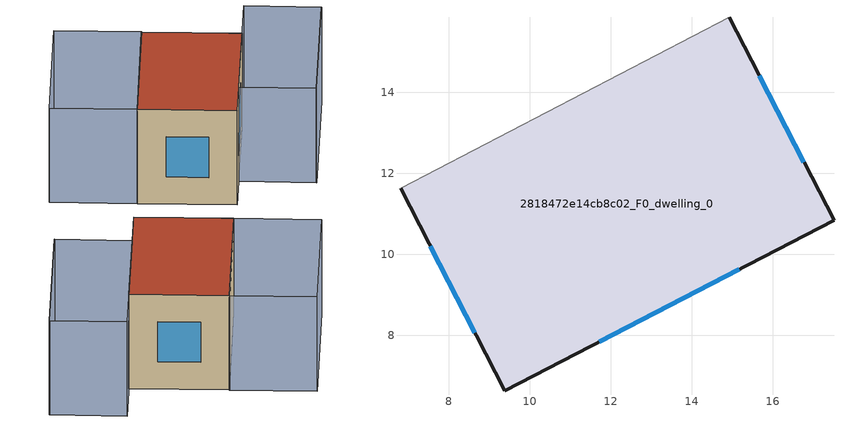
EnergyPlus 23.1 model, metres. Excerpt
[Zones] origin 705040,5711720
2818472e14cb8c02_F0_dwelling_0
 floor ground (EU_floor_Construction): 14.92,15.85 17.51,10.83 9.37,6.63 6.8,11.62 z0
 wall outside (EU_wall_Construction): 6.8,11.62 9.37,6.63 17.51,10.83 14.92,15.85 z0:6
 wall adiabatic (EU_wall_Construction): 14.92,15.85 6.8,11.62 z0:6
 window (EU_Window_Construction): 7.54,10.19 8.64,8.06 / 16.77,12.27 15.66,14.41 / 11.71,7.83 15.18,9.63 z1.72:4.28
 roof outside (EU_roof_Construction): 17.51,10.83 14.92,15.85 6.8,11.62 9.37,6.63 z6
shading: 13.85,4.04 22.4,8.45 / 11.85,7.92 20.4,12.32 / 20.4,12.32 22.4,8.44 / 22.4,8.44 13.85,4.03 / 13.85,4.03 11.85,7.92 / 6.8,11.62 4.53,16.01 / 4.53,16.01 12.66,20.23 / 12.66,20.23 14.94,15.84 / 14.94,15.84 6.8,11.62 z0:6
[Building]
EU S2 Campaign: North Axis=0; Terrain=City; Solar Distribution=FullExterior
[Site:Location]
London: Latitude=51.5; Longitude=-0.5; Time Zone=0; Elevation=25
[SizingPeriod:WeatherFileDays]
AnnualSizingPeriod: Begin Month=1; Begin Day of Month=1; End Month=12; End Day of Month=31; Day of Week for Start Day=Monday; Use Weather File Daylight Saving Period=No; Use Weather File Rain and Snow Indicators=No
[MATERIAL]
EU_InternalMass_Material: Roughness=MediumRough; Thickness=0.1; Conductivity=1; Density=1800; Specific Heat=900; Thermal Absorptance=0.9; Solar Absorptance=0.7; Visible Absorptance=0.7
[MATERIAL:NOMASS] Roughness=MediumRough; Thermal Absorptance=0.9; Solar Absorptance=0.7; Visible Absorptance=0.7
Name | Thermal Resistance
EU_wall_NoMass | 2.78369
EU_roof_NoMass | 4.4539
EU_floor_NoMass | 3.71158
[WINDOWMATERIAL:SIMPLEGLAZINGSYSTEM]
EU_Window_SimpleGlazing: UFactor=1.70637; Solar Heat Gain Coefficient=0.72; Visible Transmittance=0.72
[CONSTRUCTION]
EU_wall_Construction: EU_wall_NoMass
EU_roof_Construction: EU_roof_NoMass
EU_floor_Construction: EU_floor_NoMass
EU_InternalMass_Construction: EU_InternalMass_Material
EU_Window_Construction: EU_Window_SimpleGlazing
[ZONE]
2818472e14cb8c02_F0_dwelling_0: Type=1; Multiplier=1; Ceiling Height=autocalculate; Volume=309.479; Floor Area=autocalculate; Part of Total Floor Area=Yes
[INTERNALMASS]
2818472e14cb8c02_F0_dwelling_0_EU_InternalMass: Construction=EU_InternalMass_Construction; Zone or ZoneList=2818472e14cb8c02_F0_dwelling_0; Surface Area=51.58
[OTHEREQUIPMENT]
EU_Step8_InternalGain_2818472e14cb8c02_F0_dwelling_0_f000: Fuel Type=Electricity; Zone or ZoneList or Space or SpaceList=2818472e14cb8c02_F0_dwelling_0; Schedule=EU_Step8_GainSchedule_2818472e14cb8c02_F0_dwelling_0_f000; Design Level Calculation Method=Watts/Area; Power per Zone Floor Area=1; Fraction Latent=0; Fraction Radiant=0; Fraction Lost=0; Carbon Dioxide Generation Rate=0; EndUse Subcategory=EU_Step8_InternalGains
[ZONEVENTILATION:DESIGNFLOWRATE]
EU_ConstantAir_2818472e14cb8c02_F0_dwelling_0: Zone or ZoneList or Space or SpaceList=2818472e14cb8c02_F0_dwelling_0; Schedule=EU_AlwaysOn; Design Flow Rate Calculation Method=AirChanges/Hour; Air Changes per Hour=0.449045; Ventilation Type=Natural; Fan Pressure Rise=0; Fan Total Efficiency=1; Constant Term Coefficient=1; Temperature Term Coefficient=0; Velocity Term Coefficient=0; Velocity Squared Term Coefficient=0; Minimum Indoor Temperature=-100; Maximum Indoor Temperature=100; Delta Temperature=-100; Minimum Outdoor Temperature=-100; Maximum Outdoor Temperature=100; Maximum Wind Speed=40
[HVACTEMPLATE:THERMOSTAT]
EU_HeatOnly_2818472e14cb8c02_F0_dwelling_0: Constant Heating Setpoint=20; Constant Cooling Setpoint=50
[HVACTEMPLATE:ZONE:IDEALLOADSAIRSYSTEM]
2818472e14cb8c02_F0_dwelling_0: Template Thermostat=EU_HeatOnly_2818472e14cb8c02_F0_dwelling_0; System Availability Schedule=EU_AlwaysOn; Maximum Heating Supply Air Temperature=50; Minimum Cooling Supply Air Temperature=13; Maximum Heating Supply Air Humidity Ratio=0.0156; Minimum Cooling Supply Air Humidity Ratio=0.0077; Heating Limit=NoLimit; Cooling Limit=NoLimit; Heating Availability Schedule=EU_AlwaysOn; Cooling Availability Schedule=EU_CoolingOff; Dehumidification Control Type=ConstantSensibleHeatRatio; Cooling Sensible Heat Ratio=0.7; Dehumidification Setpoint=60; Humidification Control Type=None; Humidification Setpoint=30; Outdoor Air Method=None; Outdoor Air Flow Rate per Person=0.00944; Outdoor Air Flow Rate per Zone Floor Area=0; Outdoor Air Flow Rate per Zone=0; Demand Controlled Ventilation Type=None; Outdoor Air Economizer Type=NoEconomizer; Heat Recovery Type=None; Sensible Heat Recovery Effectiveness=0.7; Latent Heat Recovery Effectiveness=0.65
[SIZING:ZONE]
2818472e14cb8c02_F0_dwelling_0: Zone Cooling Design Supply Air Temperature Input Method=SupplyAirTemperature; Zone Cooling Design Supply Air Temperature=13; Zone Heating Design Supply Air Temperature Input Method=SupplyAirTemperature; Zone Heating Design Supply Air Temperature=50; Zone Cooling Design Supply Air Humidity Ratio=0.008; Zone Heating Design Supply Air Humidity Ratio=0.008; Cooling Design Air Flow Method=DesignDay; Cooling Design Air Flow Rate=0; Cooling Minimum Air Flow per Zone Floor Area=0.000762; Cooling Minimum Air Flow=0; Cooling Minimum Air Flow Fraction=0.2; Heating Design Air Flow Method=DesignDay; Heating Design Air Flow Rate=0; Heating Maximum Air Flow per Zone Floor Area=0.002032; Heating Maximum Air Flow=0.141576; Heating Maximum Air Flow Fraction=0.3; Account for Dedicated Outdoor Air System=No; Dedicated Outdoor Air System Control Strategy=NeutralSupplyAir; Dedicated Outdoor Air Low Setpoint Temperature for Design=autosize; Dedicated Outdoor Air High Setpoint Temperature for Design=autosize; Zone Load Sizing Method=Sensible Load Only No Latent Load; Zone Latent Cooling Design Supply Air Humidity Ratio Input Method=HumidityRatioDifference; Zone Cooling Design Supply Air Humidity Ratio Difference=0.005; Zone Latent Heating Design Supply Air Humidity Ratio Input Method=HumidityRatioDifference; Zone Humidification Design Supply Air Humidity Ratio Difference=0.005
[SCHEDULE:CONSTANT]
Name | Hourly Value
EU_AlwaysOn | 1
EU_CoolingOff | 0
[SCHEDULE:FILE]
EU_Step8_GainSchedule_2818472e14cb8c02_F0_dwelling_0_f000: File=../../schedules/2818472e14cb8c02/2818472e14cb8c02_F0_dwelling_0_f000_gain.csv; Column Number=1; Rows to Skip at Top=0; Number of Hours of Data=8760; Column Separator=Comma; Interpolate to Timestep=No; Minutes per Item=60; Adjust Schedule for Daylight Savings=Yes
